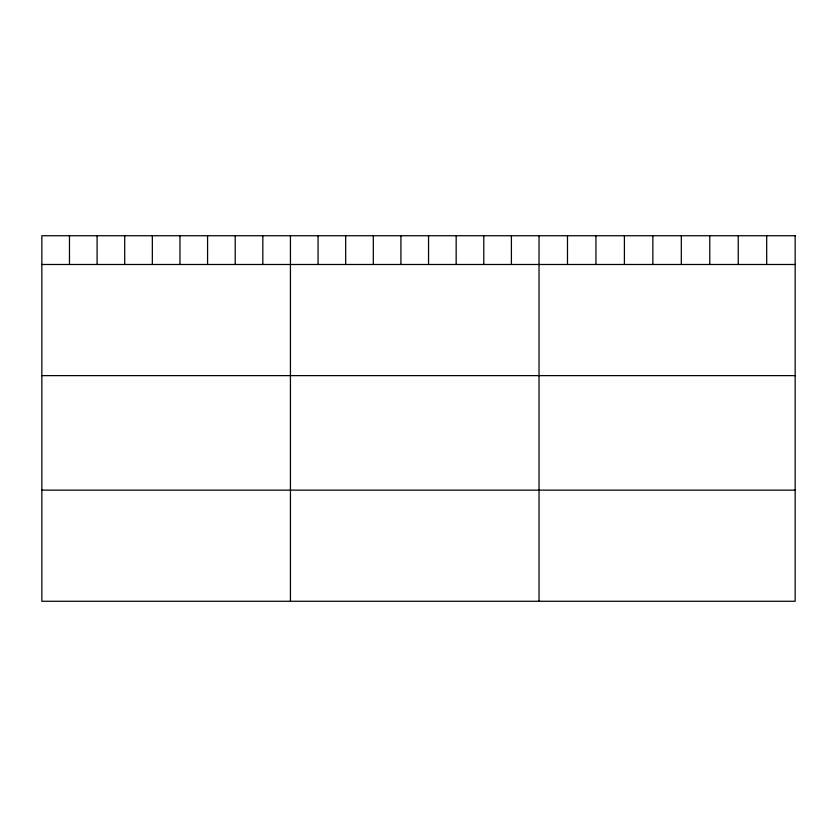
<?xml version="1.0" encoding="UTF-8"?>
<svg xmlns="http://www.w3.org/2000/svg" width="837" height="837" viewBox="0 0 837 837"><rect width="100%" height="100%" fill="white"/><g stroke="black" fill="none" stroke-linecap="round" stroke-linejoin="round"><path stroke-width="1.26" d="M41.85 264.482L795.15 264.482M41.85 375.625L795.15 375.625M41.85 490.137L795.15 490.137M766.692 235.731L766.692 264.482M738.234 235.731L738.234 264.482M709.776 235.731L709.776 264.482M681.318 235.731L681.318 264.482M652.86 235.731L652.86 264.482M624.402 235.731L624.402 264.482M595.944 235.731L595.944 264.482M567.486 235.731L567.486 264.482M539.028 235.731L539.028 601.269M511.407 235.731L511.407 264.482M483.786 235.731L483.786 264.482M456.165 235.731L456.165 264.482M428.544 235.731L428.544 264.482M400.923 235.731L400.923 264.482M373.302 235.731L373.302 264.482M345.681 235.731L345.681 264.482M318.06 235.731L318.06 264.482M290.439 235.731L290.439 601.269M262.818 235.731L262.818 264.482M235.197 235.731L235.197 264.482M207.576 235.731L207.576 264.482M179.955 235.731L179.955 264.482M152.334 235.731L152.334 264.482M124.713 235.731L124.713 264.482M97.092 235.731L97.092 264.482M69.471 235.731L69.471 264.482M795.15 235.731L41.85 235.731L41.85 601.269L795.15 601.269L795.15 235.731"/></g></svg>
